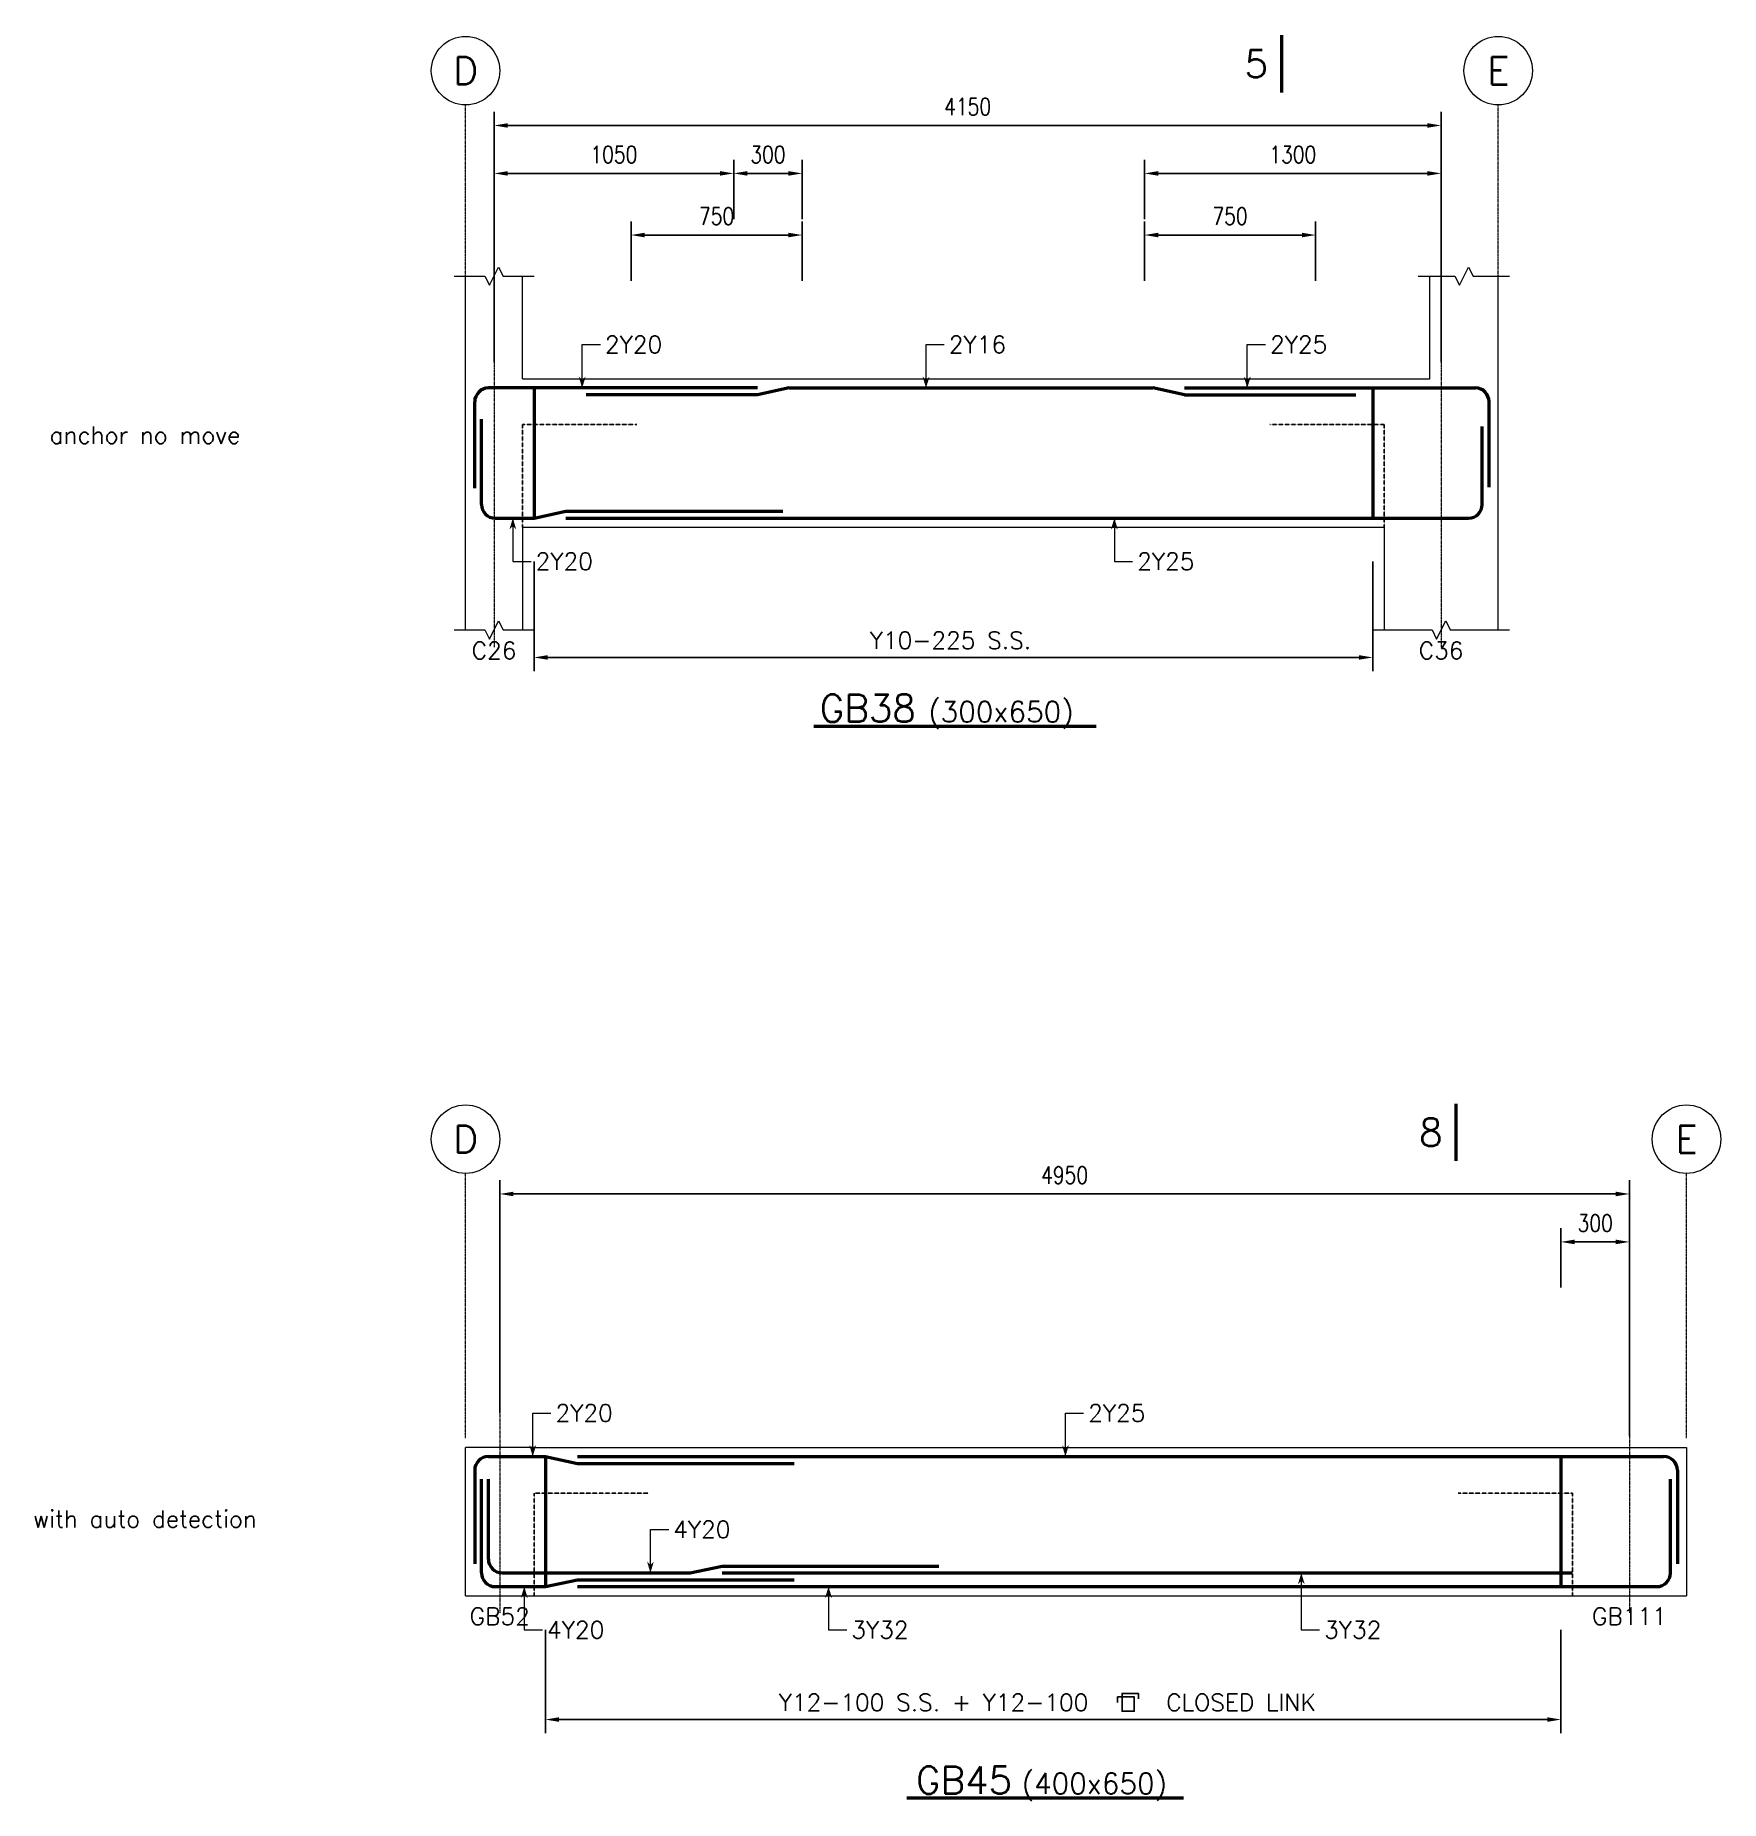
# Model space of a CAD drawing. Header units: millimetres. Extents: x -4299 to 3086, y -3963 to 3771.
import ezdxf
from ezdxf.enums import TextEntityAlignment as Align

# ---------------------------------------------------------------- set-up
doc = ezdxf.new("R2010")
doc.units = ezdxf.units.MM
doc.linetypes.add('CENTER', pattern=[2, 1.25, -0.25, 0.25, -0.25])
doc.linetypes.add('DASHED', pattern=[0.75, 0.5, -0.25])
doc.layers.add('7', color=7, linetype='Continuous')
for name, color, linetype, lineweight in [('CENTER', 1, 'CENTER', 15), ('DASH', 1, 'DASHED', 25), ('DIM-LINE', 1, 'Continuous', 15), ('DIM-TEXT', 7, 'Continuous', 15), ('LAYOUT', 1, 'Continuous', 15), ('MAINBAR', 4, 'Continuous', 50), ('SEC', 2, 'Continuous', 35), ('STIRRUP', 2, 'Continuous', 50), ('SUPPORT', 2, 'Continuous', 15), ('TITLE', 4, 'Continuous', 35)]:
    doc.layers.add(name, color=color, linetype=linetype, lineweight=lineweight)
doc.styles.add('25', font='romans.shx', dxfattribs={"width": 0.8, "height": 75})
doc.styles.add('BDIP', font='SIMPLEX.shx')
doc.styles.get("Standard").update_dxf_attribs({"font": 'txt', "bigfont": 'gbcbig.shx'})
doc.dimstyles.new('ISO-25', dxfattribs={"dimtxt": 2.5, "dimasz": 2.5, "dimexe": 1.25, "dimexo": 0.625, "dimtad": 1, "dimtxsty": 'Standard', "dimcen": 2.5, "dimadec": 0, "dimazin": 0, "dimtfac": 1, "dimtmove": 0, "dimatfit": 3, "dimfxl": 0, "dimarcsym": 0})

# ---------------------------------------------------------------- blocks, each defined once
blk = doc.blocks.new('DA')
blk.add_solid([(0, 0), (-15, -50), (15, -50), (0, -35)])
blk = doc.blocks.new('*D2')
at = {"layer": 'Defpoints', "color": 0}
for p in [(-2113.9, 1465.9), (1561.1, 1465.9), (1561.1, 1045.5)]:
    blk.add_point(p, dxfattribs=at)
at = {"layer": 'DIM-TEXT', "color": 0, "lineweight": -2}
for p, q in [((-2113.9, 1465.9), (-2113.9, 985.5)), ((1561.1, 1465.9), (1561.1, 985.5)), ((-2053.9, 1045.5), (1501.1, 1045.5))]:
    blk.add_line(p, q, dxfattribs=at)
at = {"layer": 'DIM-TEXT', "color": 0}
for points in [[(-2053.9, 1055.5), (-2053.9, 1035.5), (-2113.9, 1045.5)], [(1501.1, 1055.5), (1501.1, 1035.5), (1561.1, 1045.5)]]:
    blk.add_solid(points, dxfattribs=at)
blk = doc.blocks.new('*D3')
at = {"layer": 'Defpoints', "color": 0}
for p in [(1861.1, 3375.9), (-2288.9, 2415.9), (1861.1, 2415.9)]:
    blk.add_point(p, dxfattribs=at)
at = {"layer": 'DIM-TEXT', "color": 0, "lineweight": -2}
for p, q in [((-2288.9, 2415.9), (-2288.9, 3435.9)), ((1861.1, 2415.9), (1861.1, 3435.9)), ((-2228.9, 3375.9), (1801.1, 3375.9))]:
    blk.add_line(p, q, dxfattribs=at)
at = {"layer": 'DIM-TEXT', "color": 0}
for points in [[(-2228.9, 3385.9), (-2228.9, 3365.9), (-2288.9, 3375.9)], [(1801.1, 3385.9), (1801.1, 3365.9), (1861.1, 3375.9)]]:
    blk.add_solid(points, dxfattribs=at)
at = {"layer": 'DIM-TEXT', "color": 0, "insert": (-213.9, 3458.4), "char_height": 75, "attachment_point": 5, "style": '25'}
blk.add_mtext('4150', dxfattribs=at)
blk = doc.blocks.new('*D4')
at = {"layer": 'Defpoints', "color": 0}
for p in [(-2288.9, 3165.9), (-1238.9, 2965.9), (-2288.9, 2340.9)]:
    blk.add_point(p, dxfattribs=at)
at = {"layer": 'DIM-TEXT', "color": 0, "lineweight": -2}
for p, q in [((-2288.9, 2340.9), (-2288.9, 3225.9)), ((-1238.9, 2965.9), (-1238.9, 3225.9)), ((-1298.9, 3165.9), (-2228.9, 3165.9))]:
    blk.add_line(p, q, dxfattribs=at)
at = {"layer": 'DIM-TEXT', "color": 0}
for points in [[(-2228.9, 3175.9), (-2228.9, 3155.9), (-2288.9, 3165.9)], [(-1298.9, 3175.9), (-1298.9, 3155.9), (-1238.9, 3165.9)]]:
    blk.add_solid(points, dxfattribs=at)
at = {"layer": 'DIM-TEXT', "color": 0, "insert": (-1763.9, 3248.4), "char_height": 75, "attachment_point": 5, "style": '25'}
blk.add_mtext('1050', dxfattribs=at)
blk = doc.blocks.new('*D5')
at = {"layer": 'Defpoints', "color": 0}
for p in [(1861.1, 3165.9), (561.1, 2965.9), (1861.1, 2340.9)]:
    blk.add_point(p, dxfattribs=at)
at = {"layer": 'DIM-TEXT', "color": 0, "lineweight": -2}
for p, q in [((561.1, 2965.9), (561.1, 3225.9)), ((1861.1, 2340.9), (1861.1, 3225.9)), ((621.1, 3165.9), (1801.1, 3165.9))]:
    blk.add_line(p, q, dxfattribs=at)
at = {"layer": 'DIM-TEXT', "color": 0}
for points in [[(621.1, 3175.9), (621.1, 3155.9), (561.1, 3165.9)], [(1801.1, 3175.9), (1801.1, 3155.9), (1861.1, 3165.9)]]:
    blk.add_solid(points, dxfattribs=at)
at = {"layer": 'DIM-TEXT', "color": 0, "insert": (1211.1, 3248.4), "char_height": 75, "attachment_point": 5, "style": '25'}
blk.add_mtext('1300', dxfattribs=at)
blk = doc.blocks.new('*D6')
at = {"layer": 'Defpoints', "color": 0}
for p in [(-1688.9, 2895.9), (-1688.9, 2695.9), (-938.9, 2695.9)]:
    blk.add_point(p, dxfattribs=at)
at = {"layer": 'DIM-TEXT', "color": 0, "lineweight": -2}
for p, q in [((-1688.9, 2695.9), (-1688.9, 2955.9)), ((-938.9, 2695.9), (-938.9, 2955.9)), ((-998.9, 2895.9), (-1628.9, 2895.9))]:
    blk.add_line(p, q, dxfattribs=at)
at = {"layer": 'DIM-TEXT', "color": 0}
for points in [[(-1628.9, 2905.9), (-1628.9, 2885.9), (-1688.9, 2895.9)], [(-998.9, 2905.9), (-998.9, 2885.9), (-938.9, 2895.9)]]:
    blk.add_solid(points, dxfattribs=at)
at = {"layer": 'DIM-TEXT', "color": 0, "insert": (-1313.9, 2978.4), "char_height": 75, "attachment_point": 5, "style": '25'}
blk.add_mtext('750', dxfattribs=at)
blk = doc.blocks.new('*D7')
at = {"layer": 'Defpoints', "color": 0}
for p in [(1311.1, 2895.9), (561.1, 2695.9), (1311.1, 2695.9)]:
    blk.add_point(p, dxfattribs=at)
at = {"layer": 'DIM-TEXT', "color": 0, "lineweight": -2}
for p, q in [((561.1, 2695.9), (561.1, 2955.9)), ((1311.1, 2695.9), (1311.1, 2955.9)), ((621.1, 2895.9), (1251.1, 2895.9))]:
    blk.add_line(p, q, dxfattribs=at)
at = {"layer": 'DIM-TEXT', "color": 0}
for points in [[(621.1, 2905.9), (621.1, 2885.9), (561.1, 2895.9)], [(1251.1, 2905.9), (1251.1, 2885.9), (1311.1, 2895.9)]]:
    blk.add_solid(points, dxfattribs=at)
at = {"layer": 'DIM-TEXT', "color": 0, "insert": (936.1, 2978.4), "char_height": 75, "attachment_point": 5, "style": '25'}
blk.add_mtext('750', dxfattribs=at)
blk = doc.blocks.new('*D8')
at = {"layer": 'Defpoints', "color": 0}
for p in [(-938.9, 3165.9), (-1238.9, 2965.9), (-938.9, 2965.9)]:
    blk.add_point(p, dxfattribs=at)
at = {"layer": 'DIM-TEXT', "color": 0, "lineweight": -2}
for p, q in [((-1238.9, 2965.9), (-1238.9, 3225.9)), ((-938.9, 2965.9), (-938.9, 3225.9)), ((-1178.9, 3165.9), (-998.9, 3165.9))]:
    blk.add_line(p, q, dxfattribs=at)
at = {"layer": 'DIM-TEXT', "color": 0}
for points in [[(-1178.9, 3175.9), (-1178.9, 3155.9), (-1238.9, 3165.9)], [(-998.9, 3175.9), (-998.9, 3155.9), (-938.9, 3165.9)]]:
    blk.add_solid(points, dxfattribs=at)
at = {"layer": 'DIM-TEXT', "color": 0, "insert": (-1088.9, 3248.4), "char_height": 75, "attachment_point": 5, "style": '25'}
blk.add_mtext('300', dxfattribs=at)
blk = doc.blocks.new('*D14')
at = {"layer": 'Defpoints', "color": 0}
for p in [(-2063.9, -3214.8), (2386.1, -3214.8), (2386.1, -3607.1)]:
    blk.add_point(p, dxfattribs=at)
at = {"layer": 'DIM-TEXT', "color": 0, "lineweight": -2}
for p, q in [((-2063.9, -3214.8), (-2063.9, -3667.1)), ((2386.1, -3214.8), (2386.1, -3667.1)), ((-2003.9, -3607.1), (2326.1, -3607.1))]:
    blk.add_line(p, q, dxfattribs=at)
at = {"layer": 'DIM-TEXT', "color": 0}
for points in [[(-2003.9, -3597.1), (-2003.9, -3617.1), (-2063.9, -3607.1)], [(2326.1, -3597.1), (2326.1, -3617.1), (2386.1, -3607.1)]]:
    blk.add_solid(points, dxfattribs=at)
blk = doc.blocks.new('*D15')
at = {"layer": 'Defpoints', "color": 0}
for p in [(2686.1, -1304.8), (-2263.9, -2264.8), (2686.1, -2264.8)]:
    blk.add_point(p, dxfattribs=at)
at = {"layer": 'DIM-TEXT', "color": 0, "lineweight": -2}
for p, q in [((-2263.9, -2264.8), (-2263.9, -1244.8)), ((-2203.9, -1304.8), (2626.1, -1304.8)), ((2686.1, -2264.8), (2686.1, -1244.8))]:
    blk.add_line(p, q, dxfattribs=at)
at = {"layer": 'DIM-TEXT', "color": 0}
for points in [[(-2203.9, -1294.8), (-2203.9, -1314.8), (-2263.9, -1304.8)], [(2626.1, -1294.8), (2626.1, -1314.8), (2686.1, -1304.8)]]:
    blk.add_solid(points, dxfattribs=at)
at = {"layer": 'DIM-TEXT', "color": 0, "insert": (211.1, -1222.3), "char_height": 75, "attachment_point": 5, "style": '25'}
blk.add_mtext('4950', dxfattribs=at)
blk = doc.blocks.new('*D16')
at = {"layer": 'Defpoints', "color": 0}
for p in [(2386.1, -1514.8), (2386.1, -1714.8), (2686.1, -2364.8)]:
    blk.add_point(p, dxfattribs=at)
at = {"layer": 'DIM-TEXT', "color": 0, "lineweight": -2}
for p, q in [((2386.1, -1714.8), (2386.1, -1454.8)), ((2686.1, -2364.8), (2686.1, -1454.8)), ((2626.1, -1514.8), (2446.1, -1514.8))]:
    blk.add_line(p, q, dxfattribs=at)
at = {"layer": 'DIM-TEXT', "color": 0}
for points in [[(2446.1, -1504.8), (2446.1, -1524.8), (2386.1, -1514.8)], [(2626.1, -1504.8), (2626.1, -1524.8), (2686.1, -1514.8)]]:
    blk.add_solid(points, dxfattribs=at)
at = {"layer": 'DIM-TEXT', "color": 0, "insert": (2536.1, -1432.3), "char_height": 75, "attachment_point": 5, "style": '25'}
blk.add_mtext('300', dxfattribs=at)
blk = doc.blocks.new('CLOSED LINK')
at = {"layer": '7'}
blk.add_lwpolyline([(-78, 36), (-78, 77), (46, 77), (46, -59), (-47, -59), (-47, 50), (80, 50), (80, 9)], dxfattribs=at)

msp = doc.modelspace()

# ---------------------------------------------------------------- linework, layer by layer
at = {"layer": 'CENTER'}
for p, q in [((-2413.9, 2305.9), (-2413.9, 3465.9)), ((2111.1, 2305.9), (2111.1, 3465.9)), ((-2288.9, 2790.9), (-2288.9, 1090.9)), ((1861.1, 2790.9), (1861.1, 1090.9)), ((-2413.9, -2374.8), (-2413.9, -1214.8)), ((2936.1, -2374.8), (2936.1, -1214.8)), ((-2263.9, -2139.8), (-2263.9, -3139.8)), ((2686.1, -2339.8), (2686.1, -3139.8))]:
    msp.add_line(p, q, dxfattribs=at)
at = {"layer": 'DASH'}
for p, q in [((-2163.9, 1615.9), (-2163.9, 2065.9)), ((-2163.9, 2065.9), (-1663.9, 2065.9)), ((1611.1, 2065.9), (1111.1, 2065.9)), ((1611.1, 1615.9), (1611.1, 2065.9)), ((-2113.9, -3064.8), (-2113.9, -2614.8)), ((-2113.9, -2614.8), (-1613.9, -2614.8)), ((2436.1, -2614.8), (1936.1, -2614.8)), ((2436.1, -3064.8), (2436.1, -2614.8))]:
    msp.add_line(p, q, dxfattribs=at)
at = {"layer": 'DIM-LINE'}
for p, q in [((-2463.9, 2715.9), (-2328.9, 2715.9)), ((-2328.9, 2715.9), (-2308.9, 2675.9)), ((-2308.9, 2675.9), (-2268.9, 2755.9)), ((-2268.9, 2755.9), (-2248.9, 2715.9)), ((-2248.9, 2715.9), (-2113.9, 2715.9)), ((1761.1, 2715.9), (1921.1, 2715.9)), ((1921.1, 2715.9), (1941.1, 2675.9)), ((1941.1, 2675.9), (1981.1, 2755.9)), ((1981.1, 2755.9), (2001.1, 2715.9)), ((2001.1, 2715.9), (2161.1, 2715.9)), ((-1902.9, 2415.9), (-1822.9, 2415.9)), ((-1902.9, 2225.9), (-1902.9, 2415.9)), ((-396.1, 2415.9), (-316.1, 2415.9)), ((-396.1, 2225.9), (-396.1, 2415.9)), ((1011.5, 2415.9), (1091.5, 2415.9)), ((1011.5, 2225.9), (1011.5, 2415.9)), ((-2206.7, 1655.9), (-2206.7, 1465.9)), ((429.2, 1655.9), (429.2, 1465.9)), ((-2206.7, 1465.9), (-2126.7, 1465.9)), ((429.2, 1465.9), (509.2, 1465.9)), ((-2463.9, 1165.9), (-2328.9, 1165.9)), ((-2328.9, 1165.9), (-2308.9, 1125.9)), ((-2308.9, 1125.9), (-2268.9, 1205.9)), ((-2268.9, 1205.9), (-2248.9, 1165.9)), ((-2248.9, 1165.9), (-2113.9, 1165.9)), ((1561.1, 1165.9), (1821.1, 1165.9)), ((1821.1, 1165.9), (1841.1, 1125.9)), ((1841.1, 1125.9), (1881.1, 1205.9)), ((1881.1, 1205.9), (1901.1, 1165.9)), ((1901.1, 1165.9), (2161.1, 1165.9)), ((-2119.6, -2454.8), (-2119.6, -2264.8)), ((-2119.6, -2264.8), (-2039.6, -2264.8)), ((214.6, -2454.8), (214.6, -2264.8)), ((214.6, -2264.8), (294.6, -2264.8)), ((-1603.8, -2964.8), (-1603.8, -2774.8)), ((-1603.8, -2774.8), (-1523.8, -2774.8)), ((1248.4, -2964.8), (1248.4, -3214.8)), ((-2156.7, -3024.8), (-2156.7, -3214.8)), ((-823.4, -3024.8), (-823.4, -3214.8)), ((-2156.7, -3214.8), (-2076.7, -3214.8)), ((-823.4, -3214.8), (-743.4, -3214.8)), ((1248.4, -3214.8), (1328.4, -3214.8))]:
    msp.add_line(p, q, dxfattribs=at)
for centre in [(-2413.9, 3615.9), (2111.1, 3615.9), (-2413.9, -1064.8), (2936.1, -1064.8)]:
    msp.add_circle(centre, 150, dxfattribs=at)
at = {"layer": 'LAYOUT'}
for p, q in [((-2413.9, 1165.9), (-2413.9, 2715.9)), ((-2163.9, 2265.9), (-2163.9, 2715.9)), ((1811.1, 2265.9), (1811.1, 2715.9)), ((2111.1, 1165.9), (2111.1, 2715.9)), ((-2163.9, 2265.9), (1811.1, 2265.9)), ((-2163.9, 1615.9), (-2163.9, 1165.9)), ((-2163.9, 1615.9), (1611.1, 1615.9)), ((1611.1, 1615.9), (1611.1, 1165.9)), ((-2413.9, -3064.8), (-2413.9, -2414.8)), ((-2113.9, -2414.8), (-2413.9, -2414.8)), ((-2113.9, -2414.8), (2936.1, -2414.8)), ((2936.1, -2414.8), (2936.1, -3064.8)), ((-2413.9, -3064.8), (2936.1, -3064.8))]:
    msp.add_line(p, q, dxfattribs=at)
at = {"layer": 'MAINBAR'}
for p, q in [((1161.1, 3770.9), (1161.1, 3520.9)), ((-2373.9, 1786.7), (-2373.9, 2165.9)), ((-1135.3, 2225.9), (-2313.9, 2225.9)), ((-1135.3, 2195.9), (-1885.3, 2195.9)), ((-995.3, 2225.9), (-1135.3, 2195.9)), ((-995.3, 2225.9), (597, 2225.9)), ((737, 2195.9), (597, 2225.9)), ((737, 2225.9), (2011.1, 2225.9)), ((737, 2195.9), (1487, 2195.9)), ((2071.1, 1791.3), (2071.1, 2165.9)), ((-2343.9, 1715.9), (-2343.9, 2089.8)), ((2041.1, 1715.9), (2041.1, 2056.8)), ((-2283.9, 1655.9), (-2113.9, 1655.9)), ((-2113.9, 1655.9), (-1973.9, 1685.9)), ((-1973.9, 1685.9), (-1023.9, 1685.9)), ((-1973.9, 1655.9), (1981.1, 1655.9)), ((-888.1, 744.8), (349.5, 744.8)), ((1926.1, -909.8), (1926.1, -1159.8)), ((-2313.9, -2454.8), (-2063.9, -2454.8)), ((-2063.9, -2454.8), (-1923.9, -2484.8)), ((-1923.9, -2454.8), (2836.1, -2454.8)), ((-2373.9, -2514.8), (-2373.9, -2924.8)), ((-1923.9, -2484.8), (-973.9, -2484.8)), ((2896.1, -2514.8), (2896.1, -2924.8)), ((-2343.9, -2964.8), (-2343.9, -2554.8)), ((-2313.9, -2904.8), (-2313.9, -2554.8)), ((2866.1, -2964.8), (2866.1, -2554.8)), ((-1429.4, -2964.8), (-1289.4, -2934.8)), ((-1289.4, -2934.8), (-339.4, -2934.8)), ((-2253.9, -2964.8), (-1429.4, -2964.8)), ((-2063.9, -3024.8), (-1923.9, -2994.8)), ((-1923.9, -2994.8), (-973.9, -2994.8)), ((-1289.4, -2964.8), (2436.1, -2964.8)), ((-2283.9, -3024.8), (-2063.9, -3024.8)), ((-1923.9, -3024.8), (2806.1, -3024.8)), ((-479.7, -3950.6), (732.3, -3950.6))]:
    msp.add_line(p, q, dxfattribs=at)
for centre, start, end in [((-2313.9, 2165.9), 90, 180), ((2011.1, 2165.9), 0, 90), ((-2283.9, 1715.9), 180, 270), ((1981.1, 1715.9), 270, 0), ((-2313.9, -2514.8), 90, 180), ((2836.1, -2514.8), 0, 90), ((-2253.9, -2904.8), 180, 270), ((-2283.9, -2964.8), 180, 270), ((2806.1, -2964.8), 270, 0)]:
    msp.add_arc(centre, 60, start, end, dxfattribs=at)
at = {"layer": 'STIRRUP'}
for p, q in [((-2113.9, 2230.9), (-2113.9, 1650.9)), ((1561.1, 2230.9), (1561.1, 1650.9)), ((-2063.9, -2449.8), (-2063.9, -3029.8)), ((2386.1, -2449.8), (2386.1, -3029.8))]:
    msp.add_line(p, q, dxfattribs=at)

# ---------------------------------------------------------------- block references
at = {"xscale": -0.5760000000009313, "yscale": 0.5760000000009313, "zscale": 0.576}
msp.add_blockref('CLOSED LINK', (489.4, -3537.1), dxfattribs=at)
at = {"layer": 'DIM-LINE', "xscale": -1, "rotation": 180}
for p in [(-1902.9, 2225.9), (-396.1, 2225.9), (1011.5, 2225.9)]:
    msp.add_blockref('DA', p, dxfattribs=at)
at = {"layer": 'DIM-LINE'}
for p in [(-2206.7, 1655.9), (429.2, 1655.9), (1248.4, -2964.8), (-2156.7, -3024.8), (-823.4, -3024.8)]:
    msp.add_blockref('DA', p, dxfattribs=at)
at = {"layer": 'DIM-LINE', "rotation": 180}
for p in [(-2119.6, -2454.8), (214.6, -2454.8), (-1603.8, -2964.8)]:
    msp.add_blockref('DA', p, dxfattribs=at)

# ---------------------------------------------------------------- texts
at = {"layer": 'DIM-TEXT', "style": 'BDIP'}
for s, p in [('2Y20', (-1802.9, 2378.9)), ('2Y16', (-296.1, 2378.9)), ('2Y25', (1111.5, 2378.9)), ('2Y20', (-2106.7, 1428.9)), ('2Y25', (529.2, 1428.9)), ('2Y20', (-2019.6, -2301.8)), ('2Y25', (314.6, -2301.8)), ('4Y20', (-1503.8, -2811.8)), ('4Y20', (-2056.7, -3251.8)), ('3Y32', (-723.4, -3251.8)), ('3Y32', (1348.4, -3251.8))]:
    msp.add_text(s, height=75, dxfattribs=at).set_placement(p)
for s, p in [('anchor no move', (-3818.7, 2019.4)), ('Y10-225 S.S.', (-288.9, 1120.5)), ('with auto detection', (-3818.7, -2726.7)), ('Y12-100 S.S. + Y12-100    CLOSED LINK ', (161.1, -3532.1))]:
    msp.add_text(s, height=75, dxfattribs=at).set_placement(p, align=Align.MIDDLE)
at = {"layer": 'SEC', "style": 'BDIP'}
for s, p in [('5', (1051.1, 3645.9)), ('8', (1816.1, -1034.8))]:
    msp.add_text(s, height=120, dxfattribs=at).set_placement(p, align=Align.MIDDLE)
for s, p in [('(300x650)', (-385.9, 762.8)), ('(400x650)', (23.2, -3932.6))]:
    msp.add_text(s, height=90, dxfattribs=at).set_placement(p)
at = {"layer": 'SUPPORT', "style": 'BDIP'}
for s, height, p in [('D', 120, (-2413.9, 3615.9)), ('E', 120, (2111.1, 3615.9)), ('C26', 75, (-2288.9, 1075.9)), ('C36', 75, (1861.1, 1075.9)), ('D', 120, (-2413.9, -1064.8)), ('E', 120, (2936.1, -1064.8)), ('GB52', 75, (-2263.9, -3154.8)), ('GB111', 75, (2686.1, -3154.8))]:
    msp.add_text(s, height=height, dxfattribs=at).set_placement(p, align=Align.MIDDLE)
at = {"layer": 'TITLE', "style": 'BDIP'}
for s, p in [('GB38', (-862.5, 762.8)), ('GB45', (-440.7, -3932.6))]:
    msp.add_text(s, height=120, dxfattribs=at).set_placement(p)

# ---------------------------------------------------------------- dimensions: what is measured, and where the dimension line sits
at = {"layer": 'DIM-TEXT'}
for base, p1, p2, picture, middle in [((1861.1, 3375.9), (-2288.9, 2415.9), (1861.1, 2415.9), '*D3', (-213.9, 3458.4)), ((-938.9, 3165.9), (-1238.9, 2965.9), (-938.9, 2965.9), '*D8', (-1088.9, 3248.4)), ((1861.1, 3165.9), (561.1, 2965.9), (1861.1, 2340.9), '*D5', (1211.1, 3248.4)), ((1311.1, 2895.9), (561.1, 2695.9), (1311.1, 2695.9), '*D7', (936.1, 2978.4)), ((2686.1, -1304.8), (-2263.9, -2264.8), (2686.1, -2264.8), '*D15', (211.1, -1222.3))]:
    dim = msp.add_linear_dim(base=base, p1=p1, p2=p2, dimstyle='ISO-25', override={"dimscale": 30, "dimtxt": 2, "dimasz": 2, "dimexe": 2, "dimexo": 0, "dimgap": 1.5, "dimdec": 0, "dimtxsty": '25', "dimcen": 1, "dimtix": 1}, dxfattribs=at)
    dim.commit()
    dim.dimension.update_dxf_attribs({"geometry": picture, "text_midpoint": middle})
for base, p1, p2, picture, middle in [((-2288.9, 3165.9), (-1238.9, 2965.9), (-2288.9, 2340.9), '*D4', (-1763.9, 3248.4)), ((-1688.9, 2895.9), (-938.9, 2695.9), (-1688.9, 2695.9), '*D6', (-1313.9, 2978.4)), ((2386.1, -1514.8), (2686.1, -2364.8), (2386.1, -1714.8), '*D16', (2536.1, -1432.3))]:
    dim = msp.add_linear_dim(base=base, p1=p1, p2=p2, angle=180, dimstyle='ISO-25', override={"dimscale": 30, "dimtxt": 2, "dimasz": 2, "dimexe": 2, "dimexo": 0, "dimgap": 1.5, "dimdec": 0, "dimtxsty": '25', "dimcen": 1, "dimtix": 1}, dxfattribs=at)
    dim.commit()
    dim.dimension.update_dxf_attribs({"geometry": picture, "text_midpoint": middle})
for base, p1, p2, picture, middle in [((1561.1, 1045.5), (-2113.9, 1465.9), (1561.1, 1465.9), '*D2', (-276.4, 1045.5)), ((2386.1, -3607.1), (-2063.9, -3214.8), (2386.1, -3214.8), '*D14', (161.1, -3607.1))]:
    dim = msp.add_linear_dim(base=base, p1=p1, p2=p2, text=' ', dimstyle='ISO-25', override={"dimscale": 30, "dimtxt": 2, "dimasz": 2, "dimexe": 2, "dimexo": 0, "dimgap": 1.5, "dimdec": 0, "dimtxsty": '25', "dimcen": 1, "dimtix": 1}, dxfattribs=at)
    dim.commit()
    dim.dimension.update_dxf_attribs({"geometry": picture, "text_midpoint": middle})

doc.saveas('drawing.dxf')
